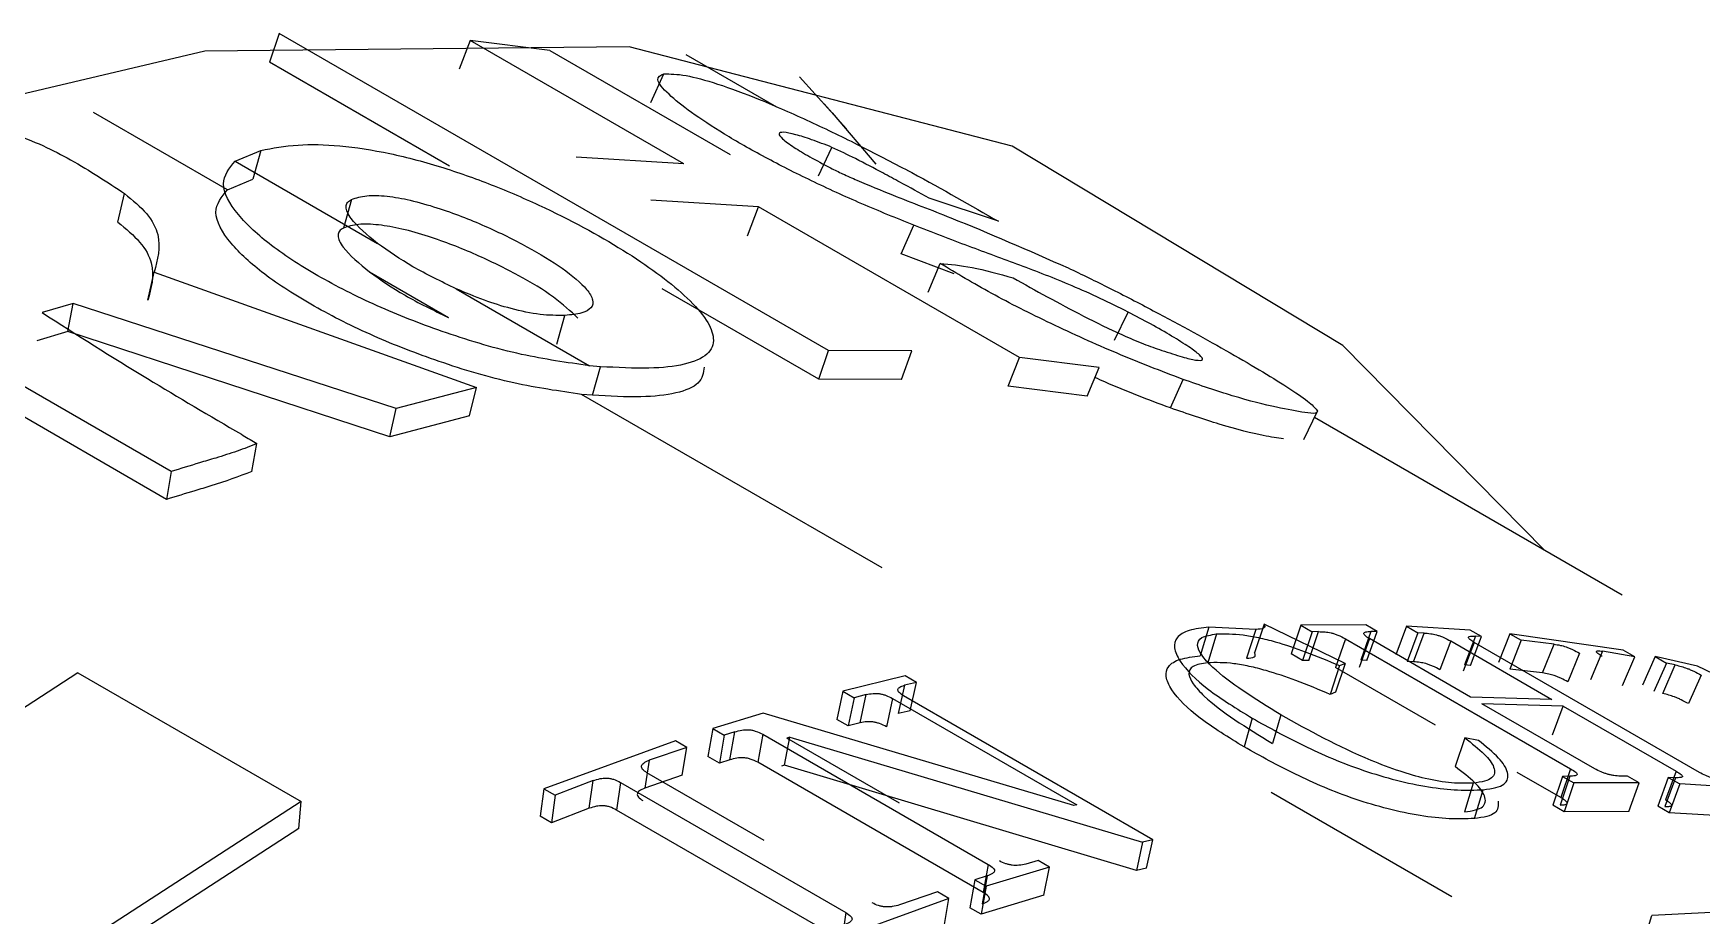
# Model space of a CAD drawing. Header units: millimetres. Extents: x 0 to 293, y 0 to 345.
# Drawn here: x 61.54 to 66.83, y 127.25 to 130.04 of the extents above; entities that cross this region are included whole.
import ezdxf

# ---------------------------------------------------------------- set-up
doc = ezdxf.new("R2010")
doc.units = ezdxf.units.MM

msp = doc.modelspace()

# ---------------------------------------------------------------- linework, layer by layer
at = {"color": 7, "linetype": 'Continuous', "lineweight": 25}
for p, q in [((62.3188, 130.0437), (62.2881, 129.9525)), ((64.0597, 129.0387), (62.3188, 130.0437)), ((62.9246, 130.0211), (62.8889, 129.93)), ((63.6014, 129.6304), (62.9246, 130.0211)), ((63.1768, 129.9899), (62.9246, 130.0211)), ((63.1768, 129.9899), (63.7483, 129.66)), ((62.8584, 129.6232), (62.2881, 129.9525)), ((63.8961, 129.8101), (63.6086, 129.9761)), ((63.4972, 129.825), (63.5377, 129.9153)), ((64.1165, 129.7411), (63.9685, 129.9055)), ((62.1544, 129.5478), (61.73, 129.7928)), ((62.1791, 129.6386), (62.2605, 129.673)), ((62.2605, 129.673), (62.2348, 129.5821)), ((64.0285, 129.5927), (64.071, 129.6825)), ((61.9758, 128.6549), (60.2653, 129.6423)), ((62.1791, 129.6386), (62.6302, 129.3782)), ((63.6014, 129.6304), (63.2596, 129.6518)), ((62.1544, 129.5478), (62.2348, 129.5821)), ((61.9619, 128.5668), (60.2514, 129.5542)), ((61.8073, 129.4458), (61.8288, 129.536)), ((62.5482, 129.5175), (62.5224, 129.4266)), ((63.8384, 129.4936), (63.4966, 129.515)), ((64.5985, 129.448), (64.3795, 129.5214)), ((63.8027, 129.4025), (63.8384, 129.4936)), ((64.6655, 129.0161), (63.8384, 129.4936)), ((64.29, 129.3452), (64.33, 129.4356)), ((64.4582, 129.2817), (64.29, 129.3452)), ((64.3755, 129.2237), (64.414, 129.3144)), ((61.9027, 129.1976), (61.9222, 129.2873)), ((61.9222, 129.2873), (62.9437, 128.9215)), ((62.6054, 129.2874), (62.8552, 129.1432)), ((61.6657, 129.1877), (61.5673, 129.1586)), ((61.6486, 129.0986), (61.6657, 129.1877)), ((62.6894, 128.8547), (61.6657, 129.1877)), ((62.88, 129.234), (63.3021, 128.9903)), ((64.029, 128.9474), (63.5328, 129.2339)), ((63.1985, 129.0586), (63.2245, 129.1496)), ((64.9662, 129.0709), (65.0093, 129.1605)), ((61.6486, 129.0986), (61.551, 129.0697)), ((62.6698, 128.765), (61.6486, 129.0986)), ((64.029, 128.9474), (64.0597, 129.0387)), ((64.3237, 129.0375), (64.0597, 129.0387)), ((64.2908, 128.9463), (64.3237, 129.0375)), ((63.3369, 128.9873), (63.3021, 128.9903)), ((63.3119, 128.8965), (63.3369, 128.9873)), ((64.6298, 128.925), (64.6655, 129.0161)), ((64.9177, 128.9849), (64.6655, 129.0161)), ((64.88, 128.894), (64.9177, 128.9849)), ((64.2908, 128.9463), (64.029, 128.9474)), ((64.88, 128.894), (64.6298, 128.925)), ((65.1436, 128.8564), (65.1837, 128.9468)), ((62.9437, 128.9215), (62.6894, 128.8547)), ((62.9219, 128.8313), (62.9437, 128.9215)), ((63.3119, 128.8965), (63.2773, 128.8996)), ((64.2303, 128.3494), (63.2773, 128.8996)), ((62.6698, 128.765), (62.6894, 128.8547)), ((62.9219, 128.8313), (62.6698, 128.765)), ((65.5662, 128.7569), (65.6102, 128.8462)), ((66.5754, 128.2634), (65.6004, 128.8263)), ((62.2319, 128.6549), (62.2481, 128.7437)), ((61.9758, 128.6549), (61.9619, 128.5668)), ((65.266, 128.1617), (65.2376, 128.0706)), ((65.2903, 128.14), (65.262, 128.0489)), ((65.4142, 128.1545), (65.266, 128.1617)), ((65.4142, 128.1545), (65.3848, 128.0633)), ((65.4405, 128.1715), (65.4107, 128.0803)), ((65.6976, 128.0467), (65.4405, 128.1715)), ((65.5567, 128.1678), (65.526, 128.0766)), ((65.763, 128.1685), (65.5567, 128.1678)), ((65.5567, 128.1678), (65.5928, 128.147)), ((65.5928, 128.147), (65.5621, 128.0557)), ((65.5821, 128.0561), (65.6129, 128.1474)), ((65.6129, 128.1474), (65.5928, 128.147)), ((65.7792, 128.1479), (65.7471, 128.0566)), ((65.7991, 128.1476), (65.763, 128.1685)), ((65.7668, 128.0563), (65.7991, 128.1476)), ((65.7991, 128.1476), (65.7792, 128.1479)), ((65.8919, 128.1648), (65.8585, 128.0735)), ((65.8919, 128.1648), (65.928, 128.1439)), ((66.0936, 128.1525), (65.8919, 128.1648)), ((65.928, 128.1439), (65.8946, 128.0527)), ((65.9142, 128.0519), (65.9477, 128.1431)), ((65.9477, 128.1431), (65.928, 128.1439)), ((66.1103, 128.1332), (66.0754, 128.0421)), ((66.1297, 128.1317), (66.0936, 128.1525)), ((66.0947, 128.0405), (66.1297, 128.1317)), ((66.1297, 128.1317), (66.1103, 128.1332)), ((66.2195, 128.1407), (66.1834, 128.0497)), ((66.2195, 128.1407), (66.2556, 128.1199)), ((66.5793, 128.0885), (66.2195, 128.1407)), ((65.6983, 128.1249), (65.6671, 128.0336)), ((65.6983, 128.1249), (66.4122, 127.7128)), ((65.7743, 128.1252), (65.7425, 128.0339)), ((66.0952, 127.9399), (65.7743, 128.1252)), ((66.0321, 128.1178), (65.9982, 128.0266)), ((66.0321, 128.1178), (66.3529, 127.9326)), ((66.1064, 128.1133), (66.0719, 128.0221)), ((66.8203, 127.7012), (66.1064, 128.1133)), ((66.2556, 128.1199), (66.2195, 128.0289)), ((66.3601, 128.1076), (66.2556, 128.1199)), ((66.3233, 128.0167), (66.3601, 128.1076)), ((66.4409, 128.0791), (66.4036, 127.9882)), ((66.5131, 128.0854), (66.475, 127.9946)), ((66.6154, 128.0676), (66.5131, 128.0854)), ((66.6154, 128.0676), (66.5793, 128.0885)), ((65.5621, 128.0557), (65.526, 128.0766)), ((65.5821, 128.0561), (65.5621, 128.0557)), ((65.6795, 128.04), (65.6497, 127.9487)), ((65.9842, 127.8506), (65.6671, 128.0336)), ((65.6976, 128.0467), (65.6674, 127.9555)), ((65.6795, 128.04), (65.6976, 128.0467)), ((65.7668, 128.0563), (65.7471, 128.0566)), ((65.9142, 128.0519), (65.8946, 128.0527)), ((66.0947, 128.0405), (66.0754, 128.0421)), ((66.3233, 128.0167), (66.2195, 128.0289)), ((66.5765, 127.977), (66.6154, 128.0676)), ((66.6801, 128.0686), (66.6403, 127.9782)), ((66.7162, 128.0478), (66.6764, 127.9573)), ((66.6801, 128.0686), (66.7162, 128.0478)), ((66.8149, 128.0384), (66.6801, 128.0686)), ((66.7042, 127.9515), (66.7442, 128.0419)), ((66.7442, 128.0419), (66.7162, 128.0478)), ((67.745, 127.5831), (66.8149, 128.0384)), ((61.6809, 128.0173), (58.8474, 126.1792)), ((61.6809, 128.0173), (62.388, 127.6091)), ((64.3031, 128.0071), (64.1051, 127.9589)), ((64.3009, 127.9774), (64.2808, 127.8875)), ((64.3392, 127.9862), (64.3009, 127.9774)), ((64.3392, 127.9862), (64.3031, 128.0071)), ((64.3188, 127.8962), (64.3392, 127.9862)), ((66.8262, 128.0095), (66.7858, 127.9192)), ((64.1051, 127.9589), (64.0862, 127.8693)), ((64.1051, 127.9589), (64.1411, 127.938)), ((64.1411, 127.938), (64.1223, 127.8485)), ((64.1797, 127.9479), (64.1411, 127.938)), ((64.1605, 127.8582), (64.1797, 127.9479)), ((64.2629, 127.9355), (64.2434, 127.8458)), ((64.2629, 127.9355), (64.8471, 127.5982)), ((65.0879, 127.4879), (64.2981, 127.9439)), ((65.6674, 127.9555), (65.6497, 127.9487)), ((66.3529, 127.9326), (66.0952, 127.9399)), ((66.389, 127.9117), (66.1313, 127.9191)), ((66.489, 127.7126), (66.1313, 127.9191)), ((63.8531, 127.8892), (63.6933, 127.8402)), ((64.8375, 127.5959), (63.8531, 127.8892)), ((64.1223, 127.8485), (64.0862, 127.8693)), ((64.3188, 127.8962), (64.2808, 127.8875)), ((65.4033, 127.8729), (65.3775, 127.782)), ((65.4934, 127.8834), (65.4668, 127.7924)), ((66.3551, 127.8205), (66.389, 127.9117)), ((66.389, 127.9117), (66.7468, 127.7052)), ((63.6933, 127.8402), (63.6778, 127.7516)), ((63.6933, 127.8402), (63.7294, 127.8194)), ((63.7294, 127.8194), (63.7139, 127.7308)), ((63.7625, 127.8298), (63.7294, 127.8194)), ((63.7467, 127.7411), (63.7625, 127.8298)), ((63.8522, 127.8221), (63.836, 127.7333)), ((63.8522, 127.8221), (64.5661, 127.4099)), ((64.1605, 127.8582), (64.1223, 127.8485)), ((63.5748, 127.8015), (63.1573, 127.6496)), ((63.6109, 127.7807), (63.4912, 127.7397)), ((63.6109, 127.7807), (63.5748, 127.8015)), ((63.5963, 127.6924), (63.6109, 127.7807)), ((63.9207, 127.7238), (63.9372, 127.8128)), ((63.9372, 127.8128), (63.9274, 127.8098)), ((64.2848, 127.6035), (63.9274, 127.8098)), ((63.9372, 127.8128), (65.0557, 127.4801)), ((66.0766, 127.8108), (66.0467, 127.7195)), ((66.1201, 127.8028), (66.0766, 127.8108)), ((63.4912, 127.7397), (63.4777, 127.6517)), ((63.7139, 127.7308), (63.6778, 127.7516)), ((63.7467, 127.7411), (63.7139, 127.7308)), ((64.5499, 127.3211), (63.836, 127.7333)), ((63.9207, 127.7238), (63.911, 127.7209)), ((65.0362, 127.3903), (63.9207, 127.7238)), ((66.4122, 127.7128), (66.381, 127.6215)), ((63.3138, 127.6751), (63.1934, 127.6287)), ((63.3017, 127.5876), (63.3138, 127.6751)), ((63.4009, 127.6695), (63.3884, 127.5819)), ((63.4009, 127.6695), (64.1148, 127.2574)), ((63.5963, 127.6924), (63.4777, 127.6517)), ((63.8564, 127.4851), (63.4844, 127.6999)), ((66.1037, 127.6674), (66.0755, 127.5763)), ((66.381, 127.6215), (66.2433, 127.701)), ((66.3868, 127.6886), (66.3562, 127.5973)), ((66.4102, 127.6891), (66.3793, 127.5978)), ((66.4102, 127.6891), (66.3868, 127.6886)), ((66.3868, 127.6886), (66.4229, 127.6678)), ((66.4229, 127.6678), (66.3922, 127.5765)), ((66.6292, 127.6684), (66.4229, 127.6678)), ((66.5931, 127.6892), (66.57, 127.6896)), ((66.6292, 127.6684), (66.5931, 127.6892)), ((66.5969, 127.5771), (66.6292, 127.6684)), ((66.722, 127.6856), (66.6887, 127.5943)), ((66.7449, 127.6846), (66.7113, 127.5933)), ((66.7468, 127.7052), (66.7129, 127.614)), ((66.722, 127.6856), (66.7581, 127.6647)), ((66.7449, 127.6846), (66.722, 127.6856)), ((66.7581, 127.6647), (66.7248, 127.5735)), ((66.9598, 127.6525), (66.7581, 127.6647)), ((62.388, 127.6091), (59.5546, 125.771)), ((62.3808, 127.5237), (62.388, 127.6091)), ((63.1573, 127.6496), (63.1462, 127.5625)), ((63.1573, 127.6496), (63.1934, 127.6287)), ((63.1934, 127.6287), (63.1823, 127.5417)), ((66.0355, 127.3073), (65.4627, 127.638)), ((66.1071, 127.5551), (66.1353, 127.6463)), ((63.1823, 127.5417), (63.1462, 127.5625)), ((63.3017, 127.5876), (63.1823, 127.5417)), ((64.1023, 127.1698), (63.3884, 127.5819)), ((64.8471, 127.5982), (64.8375, 127.5959)), ((66.3922, 127.5765), (66.3562, 127.5973)), ((66.5969, 127.5771), (66.3922, 127.5765)), ((66.7248, 127.5735), (66.6887, 127.5943)), ((66.9248, 127.5613), (66.7248, 127.5735)), ((62.3808, 127.5237), (59.5704, 125.7006)), ((65.0557, 127.4801), (65.0362, 127.3903)), ((65.0879, 127.4879), (65.0557, 127.4801)), ((65.0681, 127.3981), (65.0879, 127.4879)), ((64.5661, 127.4099), (64.5499, 127.3211)), ((64.7601, 127.4011), (64.5595, 127.3402)), ((64.724, 127.4219), (64.6852, 127.4106)), ((64.7601, 127.4011), (64.724, 127.4219)), ((64.743, 127.312), (64.7601, 127.4011)), ((65.0681, 127.3981), (65.0362, 127.3903)), ((64.5234, 127.361), (64.5079, 127.2724)), ((64.5624, 127.3733), (64.5234, 127.361)), ((64.5234, 127.361), (64.5595, 127.3402)), ((64.5595, 127.3402), (64.544, 127.2516)), ((64.5624, 127.3733), (64.5466, 127.2846)), ((64.441, 127.3015), (64.0235, 127.1495)), ((64.4049, 127.3223), (64.2853, 127.2813)), ((64.441, 127.3015), (64.4049, 127.3223)), ((64.4264, 127.2132), (64.441, 127.3015)), ((64.743, 127.312), (64.544, 127.2516)), ((64.1148, 127.2574), (64.1023, 127.1698)), ((64.544, 127.2516), (64.5079, 127.2724)), ((66.6424, 127.1565), (66.6695, 127.2476)), ((67.1923, 127.2751), (66.6695, 127.2476))]:
    msp.add_line(p, q, dxfattribs=at)
at = {"color": 7, "linetype": 'Continuous', "lineweight": 25, "flags": 128}
for points in [[(66.3309, 128.4046), (65.6906, 129.054), (64.6424, 129.6865), (63.4281, 130.0008), (62.0827, 129.9878), (60.6448, 129.6479), (59.1559, 128.9909), (57.6588, 128.0357), (56.1966, 126.8097), (54.8113, 125.3482), (53.5427, 123.6933), (52.4274, 121.8926), (51.4974, 119.9979), (50.7796, 118.0637), (50.2945, 116.1456), (50.0561, 114.2988), (50.0713, 112.5765), (50.3396, 111.0281), (50.8533, 109.6983), (51.5977, 108.6253), (52.5513, 107.84), (53.6866, 107.3649), (54.1319, 107.273)], [(64.0464, 129.8209), (64.072, 129.7922), (64.2096, 129.6292)]]:
    msp.add_lwpolyline(points, dxfattribs=at)
at = {"color": 7, "linetype": 'Continuous', "lineweight": 25}
for points, knots in [([(64.33, 129.4356), (64.2752, 129.4578), (64.1665, 129.5018), (64.0041, 129.5761), (63.8548, 129.6516), (63.7261, 129.7254), (63.621, 129.7941), (63.548, 129.8534), (63.5068, 129.9011), (63.5278, 129.9108), (63.5377, 129.9153)], [0, 0, 0, 0, 0.126072, 0.250182, 0.373219, 0.499873, 0.626286, 0.749777, 0.88096, 1, 1, 1, 1]), ([(63.5377, 129.9153), (63.5586, 129.9152), (63.5988, 129.9149), (63.7048, 129.8863), (63.8398, 129.8365), (63.9987, 129.7664), (64.1642, 129.6861), (64.3792, 129.5744), (64.5113, 129.4983), (64.5985, 129.448)], [0, 0, 0, 0, 0.130106, 0.251199, 0.3762, 0.501843, 0.624095, 0.751706, 1, 1, 1, 1]), ([(61.3812, 129.7518), (61.4114, 129.7438), (61.5143, 129.7165), (61.6731, 129.6392), (61.7746, 129.5719), (61.8288, 129.536)], [0, 0, 0, 0, 0.1620358, 0.5531325, 1, 1, 1, 1]), ([(64.071, 129.6825), (64.0488, 129.6911), (64.0064, 129.7074), (63.953, 129.7242), (63.9145, 129.7322), (63.8995, 129.7274), (63.9104, 129.7106), (63.9475, 129.6838), (64.0011, 129.6518), (64.044, 129.6292), (64.0666, 129.6172)], [0, 0, 0, 0, 0.131176, 0.251126, 0.380212, 0.501645, 0.623687, 0.750796, 0.868744, 1, 1, 1, 1]), ([(62.2605, 129.673), (62.298, 129.68), (62.3695, 129.6934), (62.5093, 129.6904), (62.6683, 129.6663), (62.8386, 129.6203), (63.0063, 129.5601), (63.2124, 129.4696), (63.4348, 129.3469), (63.5975, 129.2255), (63.6769, 129.1358), (63.702, 129.0744), (63.6839, 129.0242), (63.6104, 128.9921), (63.4919, 128.9791), (63.3902, 128.9845), (63.3369, 128.9873)], [0, 0, 0, 0, 0.065885, 0.125597, 0.187862, 0.250693, 0.310844, 0.375508, 0.49989, 0.624359, 0.689271, 0.749336, 0.813211, 0.874521, 0.934254, 1, 1, 1, 1]), ([(64.3795, 129.5214), (64.3485, 129.5383), (64.2998, 129.5649), (64.2233, 129.6063), (64.1521, 129.6439), (64.096, 129.6706), (64.071, 129.6825)], [0, 0, 0, 0, 0.317348, 0.500469, 0.777062, 1, 1, 1, 1]), ([(63.3021, 128.9903), (63.2307, 129.0004), (63.0808, 129.0216), (62.8502, 129.0908), (62.6351, 129.1739), (62.4471, 129.2685), (62.2896, 129.369), (62.1793, 129.4714), (62.1232, 129.5703), (62.1608, 129.6162), (62.1791, 129.6386)], [0, 0, 0, 0, 0.118959, 0.249716, 0.372583, 0.50032, 0.629257, 0.750229, 0.878458, 1, 1, 1, 1]), ([(64.0666, 129.6172), (64.0792, 129.611), (64.1062, 129.5976), (64.1738, 129.5676), (64.2918, 129.5197), (64.5063, 129.438), (64.6941, 129.3555), (64.8191, 129.3006)], [0, 0, 0, 0, 0.04932, 0.1059, 0.249311, 0.500128, 1, 1, 1, 1]), ([(61.8288, 129.536), (61.8542, 129.5148), (61.9066, 129.4709), (61.9497, 129.3842), (61.9331, 129.3258), (61.9222, 129.2873)], [0, 0, 0, 0, 0.241404, 0.499302, 1, 1, 1, 1]), ([(63.2773, 128.8996), (63.2062, 128.9097), (63.0567, 128.931), (62.8269, 129.0004), (62.6124, 129.0836), (62.4245, 129.1782), (62.2669, 129.2787), (62.1564, 129.381), (62.0995, 129.4796), (62.1364, 129.5255), (62.1544, 129.5478)], [0, 0, 0, 0, 0.1186015, 0.249369, 0.3724129, 0.50048, 0.6296745, 0.7509276, 0.8789646, 1, 1, 1, 1]), ([(62.6302, 129.3782), (62.598, 129.4048), (62.5488, 129.4454), (62.5282, 129.4885), (62.5333, 129.5082), (62.5434, 129.5145), (62.5482, 129.5175)], [0, 0, 0, 0, 0.5075798, 0.7761587, 0.8913563, 1, 1, 1, 1]), ([(62.5482, 129.5175), (62.5628, 129.5222), (62.591, 129.5313), (62.6586, 129.5295), (62.7368, 129.5155), (62.8448, 129.4847), (62.9737, 129.4341), (63.1076, 129.3679), (63.2206, 129.2992), (63.2903, 129.241), (63.3158, 129.1988), (63.3112, 129.1728), (63.2806, 129.1554), (63.2437, 129.1516), (63.2245, 129.1496)], [0, 0, 0, 0, 0.0650118, 0.1253254, 0.1846123, 0.2504685, 0.3751216, 0.4998779, 0.6246057, 0.7491773, 0.8164121, 0.8767088, 0.9358681, 1, 1, 1, 1]), ([(61.8073, 129.4458), (61.8327, 129.4246), (61.8853, 129.3808), (61.929, 129.2943), (61.9132, 129.236), (61.9027, 129.1976)], [0, 0, 0, 0, 0.241945, 0.50004, 1, 1, 1, 1]), ([(62.5224, 129.4266), (62.5176, 129.4236), (62.5077, 129.4173), (62.5029, 129.3976), (62.5239, 129.3546), (62.5732, 129.314), (62.6054, 129.2874)], [0, 0, 0, 0, 0.108183, 0.223081, 0.491566, 1, 1, 1, 1]), ([(63.2658, 129.1407), (63.2423, 129.163), (63.1953, 129.2077), (63.0791, 129.2769), (62.9462, 129.3429), (62.8175, 129.3935), (62.7098, 129.4244), (62.632, 129.4384), (62.5647, 129.4404), (62.5369, 129.4313), (62.5224, 129.4266)], [0, 0, 0, 0, 0.166558, 0.333453, 0.500356, 0.66693, 0.754731, 0.83362, 0.913693, 1, 1, 1, 1]), ([(65.0093, 129.1605), (64.9801, 129.1751), (64.9212, 129.2044), (64.8012, 129.2577), (64.6665, 129.3095), (64.5065, 129.3674), (64.3888, 129.4129), (64.33, 129.4356)], [0, 0, 0, 0, 0.1232908, 0.248982, 0.4992054, 0.7499, 1, 1, 1, 1]), ([(62.88, 129.234), (62.8321, 129.2571), (62.7362, 129.3033), (62.6655, 129.3533), (62.6302, 129.3782)], [0, 0, 0, 0, 0.499898, 1, 1, 1, 1]), ([(65.1837, 128.9468), (65.1144, 128.9734), (64.9757, 129.0268), (64.764, 129.1231), (64.5691, 129.2211), (64.4661, 129.283), (64.414, 129.3144)], [0, 0, 0, 0, 0.2501372, 0.500188, 0.7469023, 1, 1, 1, 1]), ([(64.414, 129.3144), (64.4455, 129.3117), (64.5085, 129.3063), (64.5995, 129.2812), (64.645, 129.2686)], [0, 0, 0, 0, 0.500016, 1, 1, 1, 1]), ([(64.8191, 129.3006), (64.863, 129.2795), (64.9544, 129.2355), (65.1334, 129.1424), (65.3416, 129.028), (65.5058, 128.9297), (65.5905, 128.8709), (65.6037, 128.8544), (65.6102, 128.8462)], [0, 0, 0, 0, 0.1203701, 0.2507092, 0.5002852, 0.749466, 0.8767091, 1, 1, 1, 1]), ([(62.6054, 129.2874), (62.6409, 129.2625), (62.7116, 129.2126), (62.8074, 129.1663), (62.8552, 129.1432)], [0, 0, 0, 0, 0.500575, 1, 1, 1, 1]), ([(64.645, 129.2686), (64.7166, 129.2288), (64.8239, 129.1692), (64.9714, 129.0961), (65.0604, 129.0582), (65.0976, 129.0452), (65.1162, 129.0388)], [0, 0, 0, 0, 0.500352, 0.749598, 0.874601, 1, 1, 1, 1]), ([(63.2245, 129.1496), (63.1993, 129.1496), (63.1487, 129.1497), (63.0554, 129.1695), (62.9643, 129.1983), (62.9092, 129.2216), (62.88, 129.234)], [0, 0, 0, 0, 0.2493, 0.499974, 0.73402, 1, 1, 1, 1]), ([(61.5673, 129.1586), (61.6774, 129.0885), (61.882, 128.9583), (62.1141, 128.823), (62.2299, 128.7545), (62.2463, 128.7447), (62.2481, 128.7437)], [0, 0, 0, 0, 0.499962, 0.929032, 0.992391, 1, 1, 1, 1]), ([(65.1162, 129.0388), (65.1389, 129.0315), (65.1812, 129.0178), (65.228, 129.0064), (65.2507, 129.0069), (65.2398, 129.0231), (65.204, 129.0497), (65.1495, 129.0836), (65.0845, 129.1212), (65.0337, 129.1477), (65.0093, 129.1605)], [0, 0, 0, 0, 0.134637, 0.251245, 0.376136, 0.501086, 0.620706, 0.750567, 0.879782, 1, 1, 1, 1]), ([(63.6663, 128.986), (63.6635, 128.968), (63.6581, 128.9326), (63.5832, 128.9012), (63.4661, 128.8881), (63.365, 128.8936), (63.3119, 128.8965)], [0, 0, 0, 0, 0.255209, 0.499781, 0.737801, 1, 1, 1, 1]), ([(65.1436, 128.8564), (65.0743, 128.8823), (64.9946, 128.9121), (64.9149, 128.9483), (64.9045, 128.9531)], [0, 0, 0, 0, 0.869625, 1, 1, 1, 1]), ([(65.6102, 128.8462), (65.6087, 128.8436), (65.6053, 128.8374), (65.5617, 128.8423), (65.4819, 128.8576), (65.3597, 128.8868), (65.2384, 128.9281), (65.1837, 128.9468)], [0, 0, 0, 0, 0.1083381, 0.25005, 0.5004345, 0.774828, 1, 1, 1, 1]), ([(65.5021, 128.7591), (65.483, 128.7615), (65.4386, 128.767), (65.3174, 128.7971), (65.1976, 128.838), (65.1436, 128.8564)], [0, 0, 0, 0, 0.294651, 0.681912, 1, 1, 1, 1]), ([(62.2481, 128.7437), (62.2276, 128.7355), (62.1867, 128.7191), (62.124, 128.6996), (62.0533, 128.6786), (62.0059, 128.6641), (61.9758, 128.6549)], [0, 0, 0, 0, 0.249989, 0.499962, 0.681849, 1, 1, 1, 1]), ([(62.2319, 128.6549), (62.19, 128.6392), (62.1328, 128.6178), (62.0386, 128.5904), (61.9917, 128.576), (61.9619, 128.5668)], [0, 0, 0, 0, 0.499793, 0.681698, 1, 1, 1, 1]), ([(65.266, 128.1617), (65.2435, 128.159), (65.1985, 128.1536), (65.1611, 128.1303), (65.1527, 128.0963), (65.1776, 128.0416), (65.2545, 127.9642), (65.3537, 127.9034), (65.4033, 127.8729)], [0, 0, 0, 0, 0.125693, 0.251122, 0.370416, 0.50146, 0.750584, 1, 1, 1, 1]), ([(65.4934, 127.8834), (65.4119, 127.9342), (65.308, 127.9989), (65.2417, 128.072), (65.2255, 128.1055), (65.2369, 128.1317), (65.2725, 128.1373), (65.2903, 128.14)], [0, 0, 0, 0, 0.4985463, 0.634827, 0.7492441, 0.8744853, 1, 1, 1, 1]), ([(65.2903, 128.14), (65.3165, 128.1405), (65.3556, 128.1412), (65.423, 128.1292), (65.49, 128.1122), (65.5785, 128.0823), (65.6439, 128.0549), (65.6795, 128.04)], [0, 0, 0, 0, 0.250208, 0.37309, 0.5007, 0.727398, 1, 1, 1, 1]), ([(65.4405, 128.1715), (65.4417, 128.1687), (65.4438, 128.1636), (65.4385, 128.156), (65.4242, 128.1551), (65.4142, 128.1545)], [0, 0, 0, 0, 0.278189, 0.498789, 1, 1, 1, 1]), ([(65.6129, 128.1474), (65.6197, 128.1473), (65.6314, 128.1472), (65.6493, 128.1447), (65.6636, 128.1407), (65.68, 128.1345), (65.6907, 128.1289), (65.6983, 128.1249)], [0, 0, 0, 0, 0.292688, 0.502391, 0.608765, 0.722175, 1, 1, 1, 1]), ([(65.7743, 128.1252), (65.7691, 128.1286), (65.7616, 128.1335), (65.7573, 128.139), (65.7565, 128.1435), (65.7627, 128.1473), (65.7733, 128.1477), (65.7792, 128.1479)], [0, 0, 0, 0, 0.243377, 0.353577, 0.463251, 0.702793, 1, 1, 1, 1]), ([(65.9477, 128.1431), (65.9544, 128.1426), (65.9658, 128.1418), (65.9835, 128.1384), (65.9977, 128.1339), (66.014, 128.1274), (66.0246, 128.1218), (66.0321, 128.1178)], [0, 0, 0, 0, 0.294838, 0.502372, 0.611077, 0.725439, 1, 1, 1, 1]), ([(66.1064, 128.1133), (66.1012, 128.1167), (66.0937, 128.1215), (66.0892, 128.1267), (66.0882, 128.1308), (66.0942, 128.1337), (66.1046, 128.1334), (66.1103, 128.1332)], [0, 0, 0, 0, 0.243292, 0.353477, 0.463154, 0.702737, 1, 1, 1, 1]), ([(65.3848, 128.0633), (65.3947, 128.0639), (65.4089, 128.0648), (65.4141, 128.0723), (65.4119, 128.0774), (65.4107, 128.0803)], [0, 0, 0, 0, 0.500364, 0.721015, 1, 1, 1, 1]), ([(66.3601, 128.1076), (66.3664, 128.1066), (66.3772, 128.105), (66.3943, 128.1005), (66.4081, 128.0954), (66.4236, 128.0886), (66.4337, 128.083), (66.4409, 128.0791)], [0, 0, 0, 0, 0.291582, 0.501742, 0.609465, 0.723711, 1, 1, 1, 1]), ([(66.5128, 128.0686), (66.5075, 128.0719), (66.4998, 128.0767), (66.4948, 128.0816), (66.4936, 128.0842), (66.4949, 128.0859), (66.5002, 128.087), (66.5078, 128.086), (66.5131, 128.0854)], [0, 0, 0, 0, 0.248051, 0.358932, 0.468259, 0.582207, 0.706258, 1, 1, 1, 1]), ([(65.3775, 127.782), (65.3278, 127.8124), (65.2286, 127.8732), (65.1513, 127.9506), (65.1259, 128.0052), (65.1338, 128.0392), (65.1706, 128.0625), (65.2153, 128.0679), (65.2376, 128.0706)], [0, 0, 0, 0, 0.250192, 0.4998212, 0.6308257, 0.7499546, 0.8749049, 1, 1, 1, 1]), ([(65.262, 128.0489), (65.2444, 128.0461), (65.2091, 128.0405), (65.1981, 128.0143), (65.2146, 127.9809), (65.2813, 127.9078), (65.3852, 127.8432), (65.4668, 127.7924)], [0, 0, 0, 0, 0.124814, 0.249645, 0.363893, 0.500377, 1, 1, 1, 1]), ([(65.6497, 127.9487), (65.6141, 127.9637), (65.5489, 127.9911), (65.4607, 128.0209), (65.3939, 128.038), (65.3269, 128.05), (65.2881, 128.0493), (65.262, 128.0489)], [0, 0, 0, 0, 0.273388, 0.500487, 0.627984, 0.750675, 1, 1, 1, 1]), ([(65.9982, 128.0266), (65.9907, 128.0306), (65.9801, 128.0362), (65.9639, 128.0426), (65.9498, 128.0472), (65.9322, 128.0506), (65.9208, 128.0514), (65.9142, 128.0519)], [0, 0, 0, 0, 0.275928, 0.390532, 0.49905, 0.705908, 1, 1, 1, 1]), ([(66.7442, 128.0419), (66.7505, 128.0404), (66.7613, 128.0378), (66.7781, 128.0325), (66.7919, 128.0269), (66.808, 128.0195), (66.8186, 128.0137), (66.8262, 128.0095)], [0, 0, 0, 0, 0.2932258, 0.5024758, 0.6099183, 0.7236143, 1, 1, 1, 1]), ([(64.2981, 127.9439), (64.2928, 127.9475), (64.2851, 127.9526), (64.2804, 127.9594), (64.2795, 127.9639), (64.2812, 127.968), (64.287, 127.9731), (64.2952, 127.9756), (64.3009, 127.9774)], [0, 0, 0, 0, 0.25772, 0.371393, 0.48167, 0.594617, 0.715895, 1, 1, 1, 1]), ([(66.4036, 127.9882), (66.3965, 127.9921), (66.3864, 127.9976), (66.3709, 128.0044), (66.3608, 128.0082), (66.3515, 128.011), (66.3382, 128.0144), (66.3295, 128.0157), (66.3233, 128.0167)], [0, 0, 0, 0, 0.2775293, 0.3918683, 0.4991685, 0.5957547, 0.7095107, 1, 1, 1, 1]), ([(64.1797, 127.9479), (64.1865, 127.9493), (64.1961, 127.9513), (64.2104, 127.9518), (64.2203, 127.9512), (64.2306, 127.9491), (64.246, 127.9443), (64.2559, 127.9392), (64.2629, 127.9355)], [0, 0, 0, 0, 0.290717, 0.404546, 0.501942, 0.606346, 0.720199, 1, 1, 1, 1]), ([(66.7858, 127.9192), (66.7783, 127.9233), (66.7677, 127.9291), (66.7517, 127.9365), (66.7379, 127.9421), (66.7212, 127.9475), (66.7104, 127.95), (66.7042, 127.9515)], [0, 0, 0, 0, 0.2774809, 0.3914863, 0.4990084, 0.7076049, 1, 1, 1, 1]), ([(65.4033, 127.8729), (65.4559, 127.8437), (65.5609, 127.7854), (65.7201, 127.717), (65.8597, 127.6753), (65.9632, 127.6538), (66.0591, 127.6434), (66.1094, 127.6453), (66.1353, 127.6463)], [0, 0, 0, 0, 0.2496639, 0.4986521, 0.6243986, 0.7487395, 0.8711868, 1, 1, 1, 1]), ([(66.1037, 127.6674), (66.0821, 127.6668), (66.039, 127.6655), (65.9545, 127.6796), (65.8656, 127.7056), (65.6984, 127.7699), (65.5836, 127.8335), (65.4934, 127.8834)], [0, 0, 0, 0, 0.125714, 0.250871, 0.364486, 0.50104, 1, 1, 1, 1]), ([(63.7625, 127.8298), (63.7699, 127.8319), (63.7825, 127.8353), (63.8016, 127.8372), (63.8167, 127.8355), (63.8337, 127.8312), (63.8445, 127.8259), (63.8522, 127.8221)], [0, 0, 0, 0, 0.2932258, 0.5024758, 0.6099183, 0.7236143, 1, 1, 1, 1]), ([(64.2434, 127.8458), (64.2364, 127.8494), (64.2265, 127.8546), (64.2111, 127.8594), (64.2009, 127.8614), (64.1911, 127.8621), (64.1768, 127.8616), (64.1673, 127.8596), (64.1605, 127.8582)], [0, 0, 0, 0, 0.281125, 0.395246, 0.499534, 0.596671, 0.710137, 1, 1, 1, 1]), ([(66.1071, 127.5551), (66.0815, 127.5541), (66.0315, 127.5523), (65.9362, 127.5628), (65.8331, 127.5843), (65.6938, 127.6261), (65.5349, 127.6945), (65.43, 127.7528), (65.3775, 127.782)], [0, 0, 0, 0, 0.12781, 0.25016, 0.373997, 0.500016, 0.749577, 1, 1, 1, 1]), ([(66.0766, 127.8108), (66.0992, 127.7934), (66.1417, 127.7607), (66.1693, 127.723), (66.1727, 127.6984), (66.1637, 127.6829), (66.141, 127.6721), (66.1165, 127.669), (66.1037, 127.6674)], [0, 0, 0, 0, 0.265397, 0.498537, 0.627825, 0.749048, 0.868522, 1, 1, 1, 1]), ([(66.1353, 127.6463), (66.1496, 127.6481), (66.1768, 127.6516), (66.212, 127.6673), (66.2183, 127.6992), (66.1883, 127.7476), (66.1436, 127.7838), (66.1201, 127.8028)], [0, 0, 0, 0, 0.131862, 0.2511, 0.500786, 0.738037, 1, 1, 1, 1]), ([(63.4844, 127.6999), (63.4791, 127.7035), (63.4715, 127.7087), (63.4673, 127.7162), (63.4668, 127.7214), (63.4691, 127.7264), (63.476, 127.7332), (63.4849, 127.737), (63.4912, 127.7397)], [0, 0, 0, 0, 0.248051, 0.358932, 0.468259, 0.582207, 0.706258, 1, 1, 1, 1]), ([(63.836, 127.7333), (63.8284, 127.737), (63.8176, 127.7424), (63.8006, 127.7467), (63.7856, 127.7484), (63.7666, 127.7466), (63.754, 127.7431), (63.7467, 127.7411)], [0, 0, 0, 0, 0.277481, 0.391486, 0.499008, 0.707605, 1, 1, 1, 1]), ([(66.0755, 127.5763), (66.0882, 127.5779), (66.1124, 127.5809), (66.1348, 127.5917), (66.1436, 127.6072), (66.1398, 127.6318), (66.112, 127.6695), (66.0694, 127.7021), (66.0467, 127.7195)], [0, 0, 0, 0, 0.1308803, 0.2499856, 0.3709056, 0.5002427, 0.7337162, 1, 1, 1, 1]), ([(66.4122, 127.7128), (66.4184, 127.7089), (66.4272, 127.7035), (66.4327, 127.6974), (66.4333, 127.6942), (66.4309, 127.692), (66.4242, 127.6898), (66.416, 127.6894), (66.4102, 127.6891)], [0, 0, 0, 0, 0.2774841, 0.3915325, 0.4983382, 0.5956602, 0.709779, 1, 1, 1, 1]), ([(66.57, 127.6896), (66.5635, 127.6899), (66.5542, 127.6904), (66.5395, 127.6931), (66.5292, 127.6957), (66.5188, 127.699), (66.5045, 127.7044), (66.4953, 127.7092), (66.489, 127.7126)], [0, 0, 0, 0, 0.29285, 0.416753, 0.53074, 0.640259, 0.751416, 1, 1, 1, 1]), ([(63.3138, 127.6751), (63.321, 127.6774), (63.3334, 127.6815), (63.3524, 127.6839), (63.3671, 127.6824), (63.3835, 127.6784), (63.3937, 127.6732), (63.4009, 127.6695)], [0, 0, 0, 0, 0.291582, 0.501742, 0.609465, 0.723711, 1, 1, 1, 1]), ([(66.7468, 127.7052), (66.7529, 127.7015), (66.7615, 127.6962), (66.7668, 127.6904), (66.7675, 127.6876), (66.7652, 127.6858), (66.7586, 127.6844), (66.7506, 127.6845), (66.7449, 127.6846)], [0, 0, 0, 0, 0.275658, 0.389935, 0.497817, 0.593861, 0.707681, 1, 1, 1, 1]), ([(66.9012, 127.6751), (66.8948, 127.6758), (66.8856, 127.6769), (66.8711, 127.6803), (66.8607, 127.6833), (66.8503, 127.6869), (66.836, 127.6928), (66.8267, 127.6977), (66.8203, 127.7012)], [0, 0, 0, 0, 0.29109, 0.414434, 0.528173, 0.637814, 0.749473, 1, 1, 1, 1]), ([(63.4777, 127.6517), (63.4714, 127.649), (63.4626, 127.6452), (63.4558, 127.6385), (63.4536, 127.6336), (63.454, 127.6284), (63.4583, 127.6209), (63.4659, 127.6157), (63.4712, 127.6121)], [0, 0, 0, 0, 0.292739, 0.416487, 0.53031, 0.639721, 0.75089, 1, 1, 1, 1]), ([(66.1825, 127.6102), (66.183, 127.5963), (66.1837, 127.5759), (66.148, 127.5605), (66.1212, 127.5569), (66.1071, 127.5551)], [0, 0, 0, 0, 0.499207, 0.737029, 1, 1, 1, 1]), ([(66.3793, 127.5978), (66.3851, 127.5981), (66.3932, 127.5986), (66.3998, 127.6007), (66.4022, 127.6029), (66.4015, 127.6061), (66.396, 127.6122), (66.3872, 127.6176), (66.381, 127.6215)], [0, 0, 0, 0, 0.289119, 0.40295, 0.500191, 0.606555, 0.720759, 1, 1, 1, 1]), ([(66.7113, 127.5933), (66.717, 127.5933), (66.7249, 127.5931), (66.7314, 127.5946), (66.7337, 127.5963), (66.733, 127.5992), (66.7276, 127.6049), (66.719, 127.6102), (66.7129, 127.614)], [0, 0, 0, 0, 0.291238, 0.404767, 0.500721, 0.608159, 0.722591, 1, 1, 1, 1]), ([(63.3884, 127.5819), (63.3812, 127.5856), (63.3709, 127.5908), (63.3547, 127.5948), (63.3439, 127.5959), (63.3336, 127.5955), (63.3189, 127.5933), (63.3089, 127.59), (63.3017, 127.5876)], [0, 0, 0, 0, 0.2775293, 0.3918683, 0.4991685, 0.5957547, 0.7095107, 1, 1, 1, 1]), ([(64.5661, 127.4099), (64.5721, 127.406), (64.5806, 127.4005), (64.586, 127.3929), (64.5868, 127.3883), (64.5844, 127.3842), (64.5773, 127.3787), (64.5686, 127.3756), (64.5624, 127.3733)], [0, 0, 0, 0, 0.279198, 0.393222, 0.498119, 0.595377, 0.709138, 1, 1, 1, 1]), ([(64.6852, 127.4106), (64.6784, 127.409), (64.6687, 127.4068), (64.6534, 127.4062), (64.6427, 127.4069), (64.632, 127.4088), (64.6172, 127.4129), (64.6079, 127.4175), (64.6015, 127.4207)], [0, 0, 0, 0, 0.285534, 0.407161, 0.520177, 0.630254, 0.743505, 1, 1, 1, 1]), ([(64.2853, 127.2813), (64.2779, 127.2792), (64.2675, 127.2762), (64.2514, 127.2747), (64.2402, 127.2749), (64.2291, 127.2763), (64.2141, 127.28), (64.2048, 127.2846), (64.1983, 127.2877)], [0, 0, 0, 0, 0.294554, 0.418753, 0.532678, 0.641842, 0.752472, 1, 1, 1, 1]), ([(64.5466, 127.2846), (64.5528, 127.2868), (64.5614, 127.29), (64.5684, 127.2954), (64.5707, 127.2995), (64.5699, 127.3041), (64.5644, 127.3117), (64.556, 127.3172), (64.5499, 127.3211)], [0, 0, 0, 0, 0.289736, 0.403204, 0.500386, 0.60488, 0.719072, 1, 1, 1, 1]), ([(64.1148, 127.2574), (64.121, 127.2533), (64.1297, 127.2476), (64.1346, 127.2393), (64.1346, 127.2323), (64.1256, 127.2242), (64.1144, 127.2195), (64.1078, 127.2167)], [0, 0, 0, 0, 0.275758, 0.390147, 0.498354, 0.708455, 1, 1, 1, 1])]:
    msp.add_open_spline(points, degree=3, knots=knots, dxfattribs=at)

doc.saveas('drawing.dxf')
